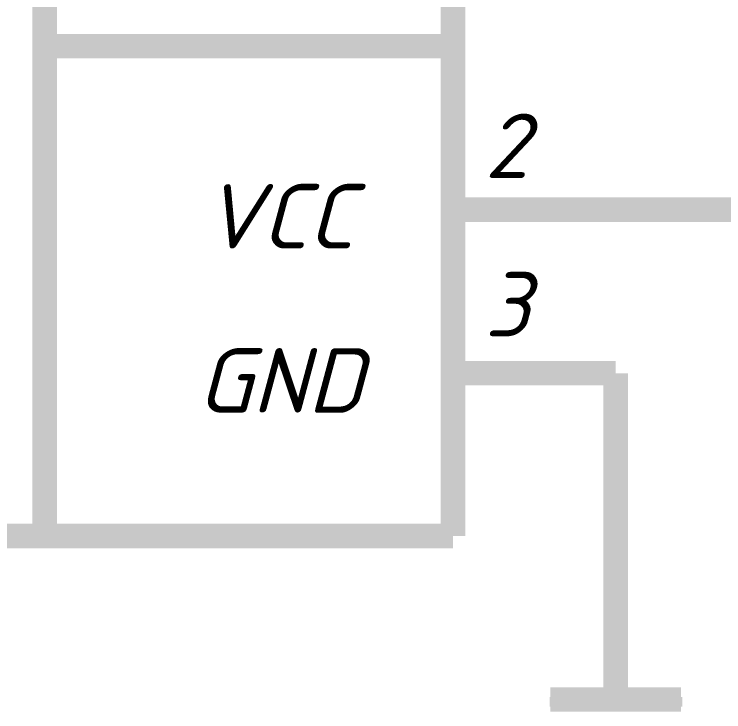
# Model space of a CAD drawing. Header units: inches. Extents: x 0 to 841, y 0 to 594.
# Drawn here: x 499.07 to 520.81, y 372.11 to 393.47 of the extents above; entities that cross this region are included whole.
import ezdxf

# ---------------------------------------------------------------- set-up
doc = ezdxf.new("R2010")
doc.units = ezdxf.units.IN
doc.layers.add('Sheet', color=255, linetype='Continuous')
doc.styles.get("Standard").update_dxf_attribs({"font": 'isocpeui.ttf'})

msp = doc.modelspace()

# ---------------------------------------------------------------- linework, layer by layer
at = {"layer": 'Sheet'}
for points in [[(500.001, 407.499, 0.749, 0.749, 0), (500.001, 377.494, 0.749, 0.749, 0)], [(512.51, 407.499, 0.749, 0.749, 0), (512.51, 377.494, 0.749, 0.749, 0)], [(512.51, 392.496, 0.749, 0.749, 0), (500.001, 392.496, 0.749, 0.749, 0)], [(512.51, 387.488, 0.749, 0.749, 0), (517.495, 387.488, 0.749, 0.749, 0)], [(517.495, 387.488, 0.749, 0.749, 0), (527.511, 387.488, 0.749, 0.749, 0), (532.497, 387.488, 0.749, 0.749, 0)], [(512.51, 387.488, 0.3, 0.3, 0), (517.495, 387.488, 0.3, 0.3, 0)], [(512.51, 382.48, 0.749, 0.749, 0), (517.495, 382.48, 0.749, 0.749, 0)], [(517.495, 377.494, 0.749, 0.749, 0), (517.495, 382.48, 0.749, 0.749, 0)], [(512.51, 382.48, 0.3, 0.3, 0), (517.495, 382.48, 0.3, 0.3, 0)], [(512.51, 377.494, 0.749, 0.749, 0), (477.498, 377.494, 0.749, 0.749, 0)], [(517.495, 377.494, 0.749, 0.749, 0), (517.495, 372.485, 0.749, 0.749, 0)], [(517.495, 377.494, 0.3, 0.3, 0), (517.495, 372.418, 0.3, 0.3, 0)], [(515.497, 372.485, 0.749, 0.749, 0), (519.494, 372.485, 0.749, 0.749, 0)], [(515.474, 372.418, 0.3, 0.3, 0), (519.539, 372.418, 0.3, 0.3, 0)]]:
    msp.add_lwpolyline(points, format="xyseb", dxfattribs=at)

# ---------------------------------------------------------------- texts
for s, height, p in [('2', 1.976, (513.475, 388.454)), ('VCC', 1.9764, (504.852, 386.298)), ('3', 1.976, (513.475, 383.603)), ('GND', 1.9764, (504.672, 381.267))]:
    msp.add_text(s, height=height, dxfattribs=at).set_placement(p)

doc.saveas('drawing.dxf')
